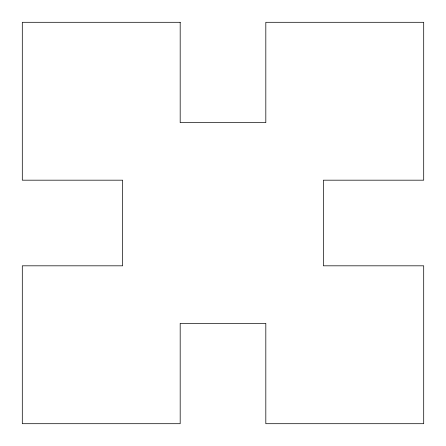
<?xml version="1.0" encoding="UTF-8"?>
<svg xmlns="http://www.w3.org/2000/svg" width="446" height="446" viewBox="0 0 446 446"><rect width="100%" height="100%" fill="white"/><g stroke="black" fill="none" stroke-linecap="round" stroke-linejoin="round"><path stroke-width="0.67" d="M180.184 22.3L22.3 22.3L22.3 180.184L122.65 180.184L122.65 265.816L22.3 265.816L22.3 423.7L180.184 423.7L180.184 323.35L265.816 323.35L265.816 423.7L423.7 423.7L423.7 265.816L323.35 265.816L323.35 180.184L423.7 180.184L423.7 22.3L265.816 22.3L265.816 122.65L180.184 122.65L180.184 22.3"/></g></svg>
